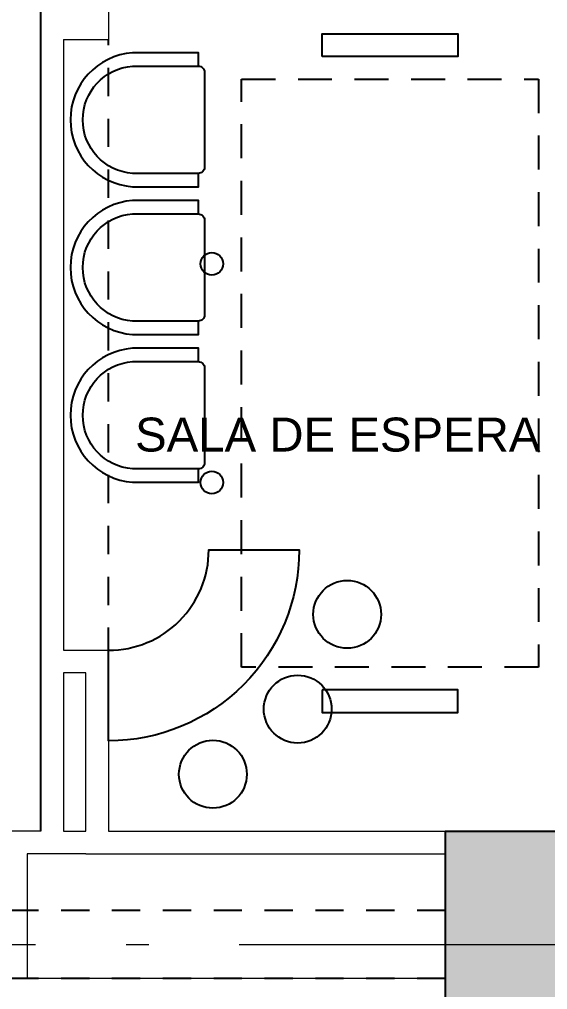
# Model space of a CAD drawing. Header units: metres. Extents: x -22 to 564, y 0 to 143.
# Drawn here: x 118.275 to 120.612, y 48.775 to 53.064 of the extents above; entities that cross this region are included whole.
import ezdxf
from ezdxf.enums import TextEntityAlignment as Align

# ---------------------------------------------------------------- set-up
doc = ezdxf.new("R2010")
doc.units = ezdxf.units.M
for name, pattern in [('EJES630', [6.3, 5.5, -0.4, 0, -0.4]), ('XREF 1N NEURO-ONCOLOGIA$0$CONJUNTO TLAHUAC$0$HIDDEN2', [0.1875, 0.125, -0.0625]), ('XREF 1N NEURO-ONCOLOGIA$0$HIDDE150', [0.24, 0.15, -0.09]), ('XREF 1N NEURO-ONCOLOGIA$0$HIDDEN2', [0.1875, 0.125, -0.0625])]:
    doc.linetypes.add(name, pattern=pattern)
doc.layers.add('EJES', color=11, linetype='EJES630', lineweight=0)
doc.layers.add('XREF 1N NEURO-ONCOLOGIA$0$MUROS DE TABLAROCA', color=150, linetype='Continuous', lineweight=13)
for name, color, linetype in [('TEXTO', 7, 'Continuous'), ('XREF 1N NEURO-ONCOLOGIA$0$-CG-M-WALL', 7, 'Continuous'), ('XREF 1N NEURO-ONCOLOGIA$0$COLUMNAS', 6, 'Continuous'), ('XREF 1N NEURO-ONCOLOGIA$0$CONTRAVENTEOS', 6, 'XREF 1N NEURO-ONCOLOGIA$0$HIDDEN2'), ('XREF 1N NEURO-ONCOLOGIA$0$LAMPARAS 1', 112, 'Continuous'), ('XREF 1N NEURO-ONCOLOGIA$0$MOBILIARIO', 161, 'Continuous'), ('XREF 1N NEURO-ONCOLOGIA$0$Mobiliario Fijo', 40, 'Continuous'), ('XREF 1N NEURO-ONCOLOGIA$0$NOVIDESA', 11, 'Continuous'), ('XREF 1N NEURO-ONCOLOGIA$0$PLAFONES', 20, 'XREF 1N NEURO-ONCOLOGIA$0$HIDDE150'), ('XREF 1N NEURO-ONCOLOGIA$0$PROYECCIÓN', 8, 'XREF 1N NEURO-ONCOLOGIA$0$CONJUNTO TLAHUAC$0$HIDDEN2'), ('XREF 1N NEURO-ONCOLOGIA$0$TEX-MOB', 4, 'Continuous')]:
    doc.layers.add(name, color=color, linetype=linetype)
doc.styles.add('100 LOCALES 25', font='arial.ttf', dxfattribs={"height": 0.25})
doc.styles.add('XREF 1N NEURO-ONCOLOGIA$0$HANDLET', font='romans.shx')

# ---------------------------------------------------------------- blocks, each defined once
blk = doc.blocks.new('XREF 1N NEURO-ONCOLOGIA$0$C-1')
at = {"layer": 'XREF 1N NEURO-ONCOLOGIA$0$-CG-M-WALL', "true_color": 0x636466}
h = blk.add_hatch(color=251, dxfattribs=at)
h.dxf.hatch_style = 1
h.paths.add_polyline_path([(-0.5, -0.5), (-0.5, 0.5), (0.5, 0.5), (0.5, -0.5)])
blk.add_lwpolyline([(-0.5, -0.5), (-0.5, 0.5), (0.5, 0.5), (0.5, -0.5)], close=True)
blk = doc.blocks.new('XREF 1N NEURO-ONCOLOGIA$0$Ref Arq Nivel 2$0$Silla 2')
blk.add_lwpolyline([(-0.2154, -0.025, -0.414214), (-0.1904, 0), (0.1904, 0, -0.414214), (0.2154, -0.025)], format="xyb")
blk.add_lwpolyline([(-0.2154, -0.29), (-0.2154, -0.025), (-0.2692, -0.025), (-0.2692, -0.29, 0.928571), (0.2692, -0.29), (0.2692, -0.025), (0.2154, -0.025), (0.2154, -0.29, -0.928571)], format="xyb", close=True)
blk = doc.blocks.new('XREF 1N NEURO-ONCOLOGIA')
at = {"layer": 'XREF 1N NEURO-ONCOLOGIA$0$CONTRAVENTEOS', "elevation": 0}
blk.add_lwpolyline([(15.6739, 24.2576), (15.6739, 31.3576), (15.3739, 31.3576), (15.3739, 24.2576)], close=True, dxfattribs=at)
at = {"layer": 'XREF 1N NEURO-ONCOLOGIA$0$LAMPARAS 1', "elevation": 0}
for points in [[(16.649, 24.8027), (16.549, 24.8027), (16.549, 24.2027), (16.649, 24.2027)], [(19.449, 24.8027), (19.549, 24.8027), (19.549, 24.2027), (19.449, 24.2027)]]:
    blk.add_lwpolyline(points, close=True, dxfattribs=at)
at = {"layer": 'XREF 1N NEURO-ONCOLOGIA$0$LAMPARAS 1'}
for centre in [(17.5656, 25.2909, 0), (18.5323, 25.2909, 0)]:
    blk.add_circle(centre, 0.05, dxfattribs=at)
at = {"layer": 'XREF 1N NEURO-ONCOLOGIA$0$MOBILIARIO'}
for centre in [(16.2761, 25.2861, 0), (16.5637, 24.9108, 0), (16.9827, 24.692, 0)]:
    blk.add_circle(centre, 0.15, dxfattribs=at)
at = {"layer": 'XREF 1N NEURO-ONCOLOGIA$0$Mobiliario Fijo', "elevation": 0}
blk.add_lwpolyline([(16.8239, 25.7477, 0.414214), (17.2673, 25.3043), (17.2673, 24.9043, -0.414214), (16.4239, 25.7477)], format="xyb", close=True, dxfattribs=at)
at = {"layer": 'XREF 1N NEURO-ONCOLOGIA$0$MUROS DE TABLAROCA'}
for p, q in [((16.024, 26.0477), (16.0239, 26.2076)), ((15.9239, 25.8477), (15.9239, 26.1076)), ((16.8239, 25.9477), (16.8239, 25.7477)), ((19.524, 25.9477), (19.524, 25.7477)), ((15.9239, 25.8477), (15.9239, 24.2576)), ((16.8239, 25.7477), (16.0239, 25.7477)), ((16.0239, 25.7477), (16.0239, 24.2576)), ((20.324, 25.7477), (19.524, 25.7477))]:
    blk.add_line(p, q, dxfattribs=at)
for points in [[(15.9239, 26.1076), (15.3739, 26.1076), (15.3739, 24.2576)], [(16.024, 26.0477), (16.024, 26.0477), (20.424, 26.0477), (20.4239, 24.2576)], [(19.524, 25.9477), (16.8239, 25.9475)], [(16.0239, 23.9076), (16.0239, 24.2576), (15.6739, 24.2576)]]:
    blk.add_lwpolyline(points, dxfattribs=at)
blk.add_lwpolyline([(16.7239, 25.9475), (16.024, 25.9475), (16.024, 25.8476), (16.7239, 25.8477)], close=True, dxfattribs=at)
at = {"layer": 'XREF 1N NEURO-ONCOLOGIA$0$NOVIDESA'}
blk.add_lwpolyline([(16.024, 26.0477), (21.524, 26.0477), (21.5239, 21.8577)], dxfattribs=at)
at = {"layer": 'XREF 1N NEURO-ONCOLOGIA$0$PLAFONES', "elevation": 0}
blk.add_lwpolyline([(16.749, 25.1592), (19.349, 25.1592), (19.349, 23.8461), (16.749, 23.8461)], close=True, dxfattribs=at)
at = {"layer": 'XREF 1N NEURO-ONCOLOGIA$0$PROYECCIÓN'}
blk.add_line((16.5739, 25.7477, 0), (19.524, 25.7477), dxfattribs=at)
at = {"layer": 'XREF 1N NEURO-ONCOLOGIA$0$COLUMNAS'}
blk.add_blockref('XREF 1N NEURO-ONCOLOGIA$0$C-1', (15.5239, 23.7576, 0), dxfattribs=at)
at = {"layer": 'XREF 1N NEURO-ONCOLOGIA$0$MOBILIARIO', "xscale": 1.099999999999994, "yscale": 1.099999999999994, "zscale": 1.099999999999994, "rotation": 180}
for p in [(17.863, 25.3227, 0), (18.516, 25.3227, 0), (19.169, 25.3227, 0)]:
    blk.add_blockref('XREF 1N NEURO-ONCOLOGIA$0$Ref Arq Nivel 2$0$Silla 2', p, dxfattribs=at)
at = {"layer": 'XREF 1N NEURO-ONCOLOGIA$0$TEX-MOB', "style": 'XREF 1N NEURO-ONCOLOGIA$0$HANDLET'}
for p in [(1.7, 4.5847, 0), (1.7073, 2.0138, 0)]:
    blk.add_attdef('234', text='', height=0.075, rotation=180, dxfattribs=at).set_placement(p, align=Align.MIDDLE_CENTER)

msp = doc.modelspace()

# ---------------------------------------------------------------- block references
at = {"rotation": 90}
msp.add_blockref('XREF 1N NEURO-ONCOLOGIA', (144.4169, 33.4511), dxfattribs=at)

# ---------------------------------------------------------------- next in the draw order: linework, layer by layer
at = {"layer": 'EJES'}
msp.add_line((80.8467, 48.975), (145.8292, 48.9751), dxfattribs=at)

# ---------------------------------------------------------------- next in the draw order: texts
at = {"layer": 'TEXTO', "color": 0, "insert": (118.8349, 51.1515, 0), "char_height": 0.15, "width": 3.175196, "attachment_point": 7, "style": '100 LOCALES 25'}
msp.add_mtext('\\pxqc;SALA DE ESPERA PEDIATRICOS ', dxfattribs=at)

doc.saveas('drawing.dxf')
